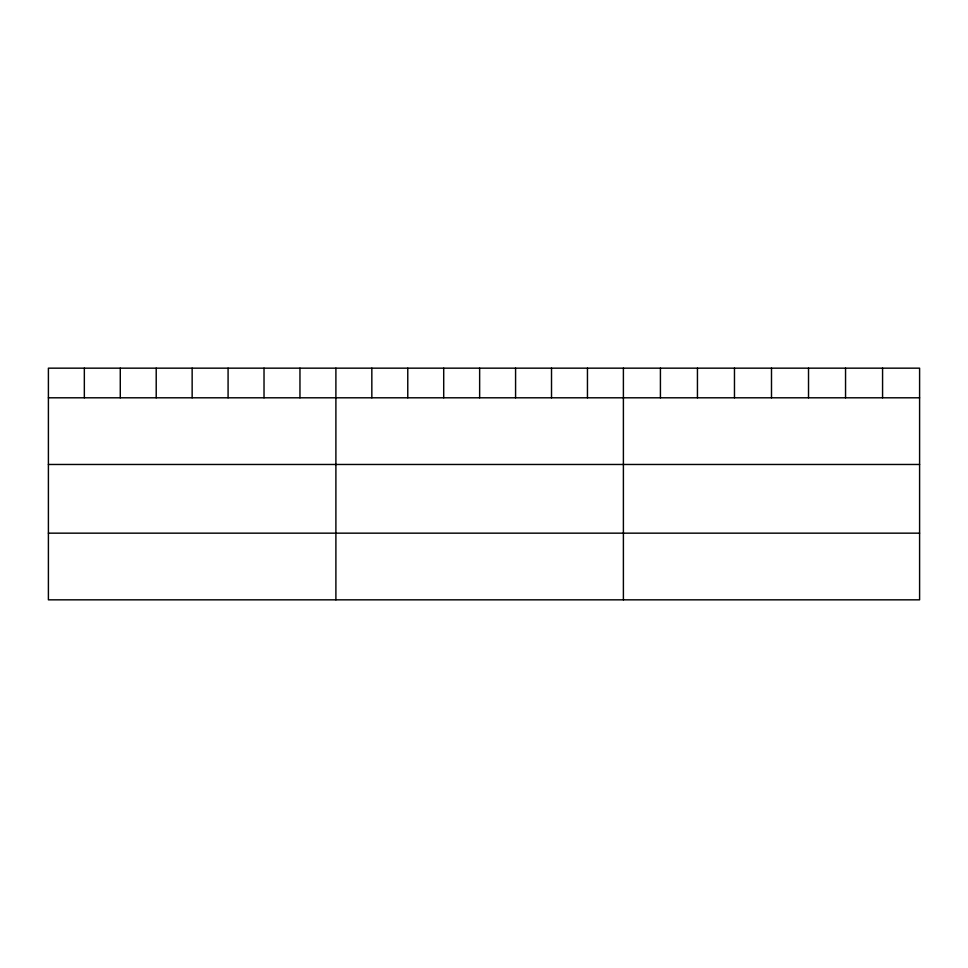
<?xml version="1.0" encoding="UTF-8"?>
<svg xmlns="http://www.w3.org/2000/svg" width="968" height="968" viewBox="0 0 968 968"><rect width="100%" height="100%" fill="white"/><g stroke="black" fill="none" stroke-linecap="round" stroke-linejoin="round"><path stroke-width="1.45" d="M919.6 397.8L919.6 599.833L48.4 599.833L48.4 368.167L919.6 368.167L919.6 397.8L48.4 397.8M48.4 464.471L919.6 464.471M48.4 533.162L919.6 533.162M882.574 368.167L882.574 397.8M845.548 368.167L845.548 397.8M808.522 368.167L808.522 397.8M771.496 368.167L771.496 397.8M734.47 368.167L734.47 397.8M697.444 368.167L697.444 397.8M660.418 368.167L660.418 397.8M623.392 368.167L623.392 599.833M587.455 368.167L587.455 397.8M551.518 368.167L551.518 397.8M515.581 368.167L515.581 397.8M479.644 368.167L479.644 397.8M443.707 368.167L443.707 397.8M407.77 368.167L407.77 397.8M371.833 368.167L371.833 397.8M335.896 368.167L335.896 599.833M299.959 368.167L299.959 397.8M264.022 368.167L264.022 397.8M228.085 368.167L228.085 397.8M192.148 368.167L192.148 397.8M156.211 368.167L156.211 397.8M120.274 368.167L120.274 397.8M84.337 368.167L84.337 397.8"/></g></svg>
